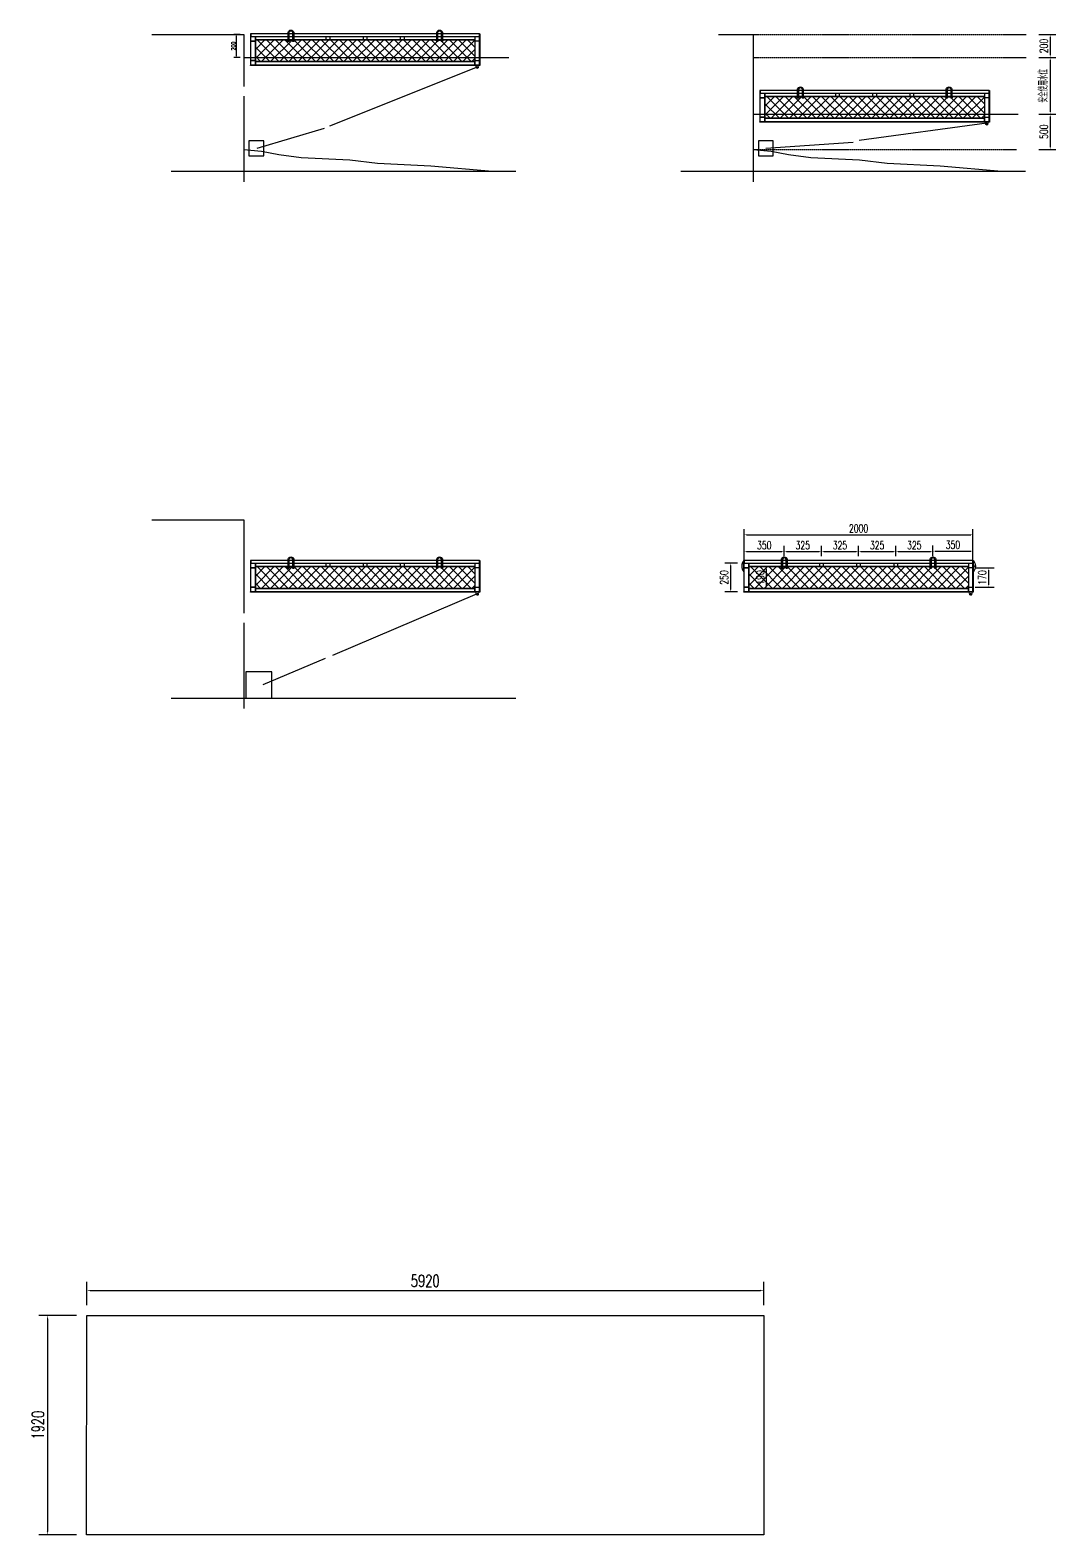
# Model space of a CAD drawing. Header units: millimetres. Extents: x -1088552 to 100, y 985 to 1353733.
# Drawn here: x -964142 to -955173, y 1261100 to 1274263 of the extents above; entities that cross this region are included whole.
import ezdxf

# ---------------------------------------------------------------- set-up
doc = ezdxf.new("R2010")
doc.units = ezdxf.units.MM
doc.header["$LTSCALE"] = 10
doc.linetypes.add('-6_350_HOLE$0$DASH', pattern=[0.35, 0.25, -0.1])
doc.linetypes.add('DASH', pattern=[0.35, 0.25, -0.1])
doc.layers.get('0').update_dxf_attribs({"linetype": 'CONTINUOUS'})
doc.layers.get('DEFPOINTS').update_dxf_attribs({"linetype": 'CONTINUOUS'})
for name, color, linetype in [('PDF_几何图形', 7, 'CONTINUOUS'), ('W-_ANTICOLLISION防撞措施', 6, 'CONTINUOUS'), ('W-ALUMINUM_FRAME铝架', 30, 'CONTINUOUS'), ('W-STEEL_FRAME钢架', 3, 'CONTINUOUS'), ('W-STEEL_KEEL钢龙骨', 5, 'CONTINUOUS')]:
    doc.layers.add(name, color=color, linetype=linetype)
doc.styles.add('STANDARD_T3', font='simplex.shx', dxfattribs={"width": 0.7, "bigfont": 'gbcbig.shx'})
doc.dimstyles.new('W&&10', dxfattribs={"dimtxt": 35, "dimasz": 10, "dimexe": 25, "dimexo": 30, "dimgap": 10, "dimtad": 1, "dimdec": 0, "dimzin": 0, "dimdsep": 46, "dimtxsty": 'STANDARD_T3', "dimcen": 0.09, "dimclrd": 1, "dimclre": 1, "dimclrt": 7, "dimazin": 2, "dimtfac": 1, "dimtdec": 0, "dimtix": 1, "dimtmove": 2, "dimatfit": 3, "dimfxl": 100, "dimtolj": 1, "dimtzin": 0, "dimarcsym": 0})
doc.dimstyles.new('W&&20', dxfattribs={"dimtxt": 70, "dimasz": 20, "dimexe": 50, "dimexo": 60, "dimgap": 20, "dimtad": 1, "dimdec": 0, "dimzin": 0, "dimdsep": 46, "dimtxsty": 'STANDARD_T3', "dimcen": 0.09, "dimclrd": 1, "dimclre": 1, "dimclrt": 7, "dimazin": 2, "dimtfac": 1, "dimtdec": 0, "dimtix": 1, "dimtmove": 2, "dimatfit": 3, "dimfxl": 100, "dimtolj": 1, "dimtzin": 0, "dimarcsym": 0})
doc.dimstyles.new('W&&30', dxfattribs={"dimtxt": 105, "dimasz": 30, "dimexe": 75, "dimexo": 90, "dimgap": 30, "dimtad": 1, "dimdec": 0, "dimzin": 0, "dimdsep": 46, "dimtxsty": 'STANDARD_T3', "dimcen": 0.09, "dimclrd": 1, "dimclre": 1, "dimclrt": 7, "dimazin": 2, "dimtfac": 1, "dimtdec": 0, "dimtix": 1, "dimtmove": 2, "dimatfit": 3, "dimfxl": 100, "dimtolj": 1, "dimtzin": 0, "dimarcsym": 0})
pattern_1 = [(45, (365.13, -176.806), (-25.0000007, 25.0000007), []), (135, (420.79, -176.806), (-25.0000007, -25.0000007), [8, -27.35534])]

# ---------------------------------------------------------------- blocks, each defined once
blk = doc.blocks.new('*D51')
at = {"color": 1, "lineweight": -2, "transparency": 16777216}
for p, q in [((-957898, 1269620), (-957898, 1269899)), ((-955898, 1269620), (-955898, 1269899)), ((-957878, 1269849), (-955918, 1269849))]:
    blk.add_line(p, q, dxfattribs=at)
at = {"color": 1, "transparency": 16777216}
for points in [[(-957878, 1269852), (-957878, 1269845), (-957898, 1269849)], [(-955918, 1269852), (-955918, 1269845), (-955898, 1269849)]]:
    blk.add_solid(points, dxfattribs=at)
at = {"layer": 'DEFPOINTS', "color": 0, "transparency": 16777216}
for p in [(-955898, 1269849), (-957898, 1269560), (-955898, 1269560)]:
    blk.add_point(p, dxfattribs=at)
at = {"color": 7, "transparency": 16777216, "insert": (-956898, 1269904), "char_height": 70, "attachment_point": 5, "style": 'STANDARD_T3'}
blk.add_mtext('\\A1;2000', dxfattribs=at)
blk = doc.blocks.new('*D41')
at = {"layer": 'DEFPOINTS', "color": 0, "transparency": 16777216}
for p in [(-957898, 1269600), (-958019, 1269350), (-957898, 1269350)]:
    blk.add_point(p, dxfattribs=at)
at = {"layer": 'W-STEEL_KEEL钢龙骨', "color": 1, "lineweight": -2, "transparency": 16777216}
for p, q in [((-957958, 1269600), (-958069, 1269600)), ((-958019, 1269580), (-958019, 1269370)), ((-957958, 1269350), (-958069, 1269350))]:
    blk.add_line(p, q, dxfattribs=at)
at = {"layer": 'W-STEEL_KEEL钢龙骨', "color": 1, "transparency": 16777216}
for points in [[(-958022, 1269580), (-958015, 1269580), (-958019, 1269600)], [(-958022, 1269370), (-958015, 1269370), (-958019, 1269350)]]:
    blk.add_solid(points, dxfattribs=at)
at = {"layer": 'W-STEEL_KEEL钢龙骨', "color": 7, "transparency": 16777216, "insert": (-958074, 1269475), "char_height": 70, "attachment_point": 5, "rotation": 90, "style": 'STANDARD_T3'}
blk.add_mtext('\\A1;250', dxfattribs=at)
blk = doc.blocks.new('*D52')
at = {"layer": 'DEFPOINTS', "color": 0, "transparency": 16777216}
for p in [(-957548, 1269702), (-957898, 1269600), (-957548, 1269600)]:
    blk.add_point(p, dxfattribs=at)
at = {"layer": 'W-STEEL_KEEL钢龙骨', "color": 1, "lineweight": -2, "transparency": 16777216}
for p, q in [((-957898, 1269660), (-957898, 1269752)), ((-957548, 1269660), (-957548, 1269752)), ((-957878, 1269702), (-957568, 1269702))]:
    blk.add_line(p, q, dxfattribs=at)
at = {"layer": 'W-STEEL_KEEL钢龙骨', "color": 1, "transparency": 16777216}
for points in [[(-957878, 1269705), (-957878, 1269698), (-957898, 1269702)], [(-957568, 1269705), (-957568, 1269698), (-957548, 1269702)]]:
    blk.add_solid(points, dxfattribs=at)
at = {"layer": 'W-STEEL_KEEL钢龙骨', "color": 7, "transparency": 16777216, "insert": (-957723, 1269757), "char_height": 70, "attachment_point": 5, "style": 'STANDARD_T3'}
blk.add_mtext('\\A1;350', dxfattribs=at)
blk = doc.blocks.new('*D42')
at = {"layer": 'DEFPOINTS', "color": 0, "transparency": 16777216}
for p in [(-957223, 1269702), (-957548, 1269600), (-957223, 1269600)]:
    blk.add_point(p, dxfattribs=at)
at = {"layer": 'W-STEEL_KEEL钢龙骨', "color": 1, "lineweight": -2, "transparency": 16777216}
for p, q in [((-957548, 1269660), (-957548, 1269752)), ((-957223, 1269660), (-957223, 1269752)), ((-957528, 1269702), (-957243, 1269702))]:
    blk.add_line(p, q, dxfattribs=at)
at = {"layer": 'W-STEEL_KEEL钢龙骨', "color": 1, "transparency": 16777216}
for points in [[(-957528, 1269705), (-957528, 1269698), (-957548, 1269702)], [(-957243, 1269705), (-957243, 1269698), (-957223, 1269702)]]:
    blk.add_solid(points, dxfattribs=at)
at = {"layer": 'W-STEEL_KEEL钢龙骨', "color": 7, "transparency": 16777216, "insert": (-957386, 1269757), "char_height": 70, "attachment_point": 5, "style": 'STANDARD_T3'}
blk.add_mtext('\\A1;325', dxfattribs=at)
blk = doc.blocks.new('*D53')
at = {"layer": 'DEFPOINTS', "color": 0, "transparency": 16777216}
for p in [(-956898, 1269702), (-957223, 1269600), (-956898, 1269600)]:
    blk.add_point(p, dxfattribs=at)
at = {"layer": 'W-STEEL_KEEL钢龙骨', "color": 1, "lineweight": -2, "transparency": 16777216}
for p, q in [((-957223, 1269660), (-957223, 1269752)), ((-956898, 1269660), (-956898, 1269752)), ((-957203, 1269702), (-956918, 1269702))]:
    blk.add_line(p, q, dxfattribs=at)
at = {"layer": 'W-STEEL_KEEL钢龙骨', "color": 1, "transparency": 16777216}
for points in [[(-957203, 1269705), (-957203, 1269698), (-957223, 1269702)], [(-956918, 1269705), (-956918, 1269698), (-956898, 1269702)]]:
    blk.add_solid(points, dxfattribs=at)
at = {"layer": 'W-STEEL_KEEL钢龙骨', "color": 7, "transparency": 16777216, "insert": (-957061, 1269757), "char_height": 70, "attachment_point": 5, "style": 'STANDARD_T3'}
blk.add_mtext('\\A1;325', dxfattribs=at)
blk = doc.blocks.new('*D54')
at = {"layer": 'DEFPOINTS', "color": 0, "transparency": 16777216}
for p in [(-956573, 1269702), (-956898, 1269600), (-956573, 1269600)]:
    blk.add_point(p, dxfattribs=at)
at = {"layer": 'W-STEEL_KEEL钢龙骨', "color": 1, "lineweight": -2, "transparency": 16777216}
for p, q in [((-956898, 1269660), (-956898, 1269752)), ((-956573, 1269660), (-956573, 1269752)), ((-956878, 1269702), (-956593, 1269702))]:
    blk.add_line(p, q, dxfattribs=at)
at = {"layer": 'W-STEEL_KEEL钢龙骨', "color": 1, "transparency": 16777216}
for points in [[(-956878, 1269705), (-956878, 1269698), (-956898, 1269702)], [(-956593, 1269705), (-956593, 1269698), (-956573, 1269702)]]:
    blk.add_solid(points, dxfattribs=at)
at = {"layer": 'W-STEEL_KEEL钢龙骨', "color": 7, "transparency": 16777216, "insert": (-956736, 1269757), "char_height": 70, "attachment_point": 5, "style": 'STANDARD_T3'}
blk.add_mtext('\\A1;325', dxfattribs=at)
blk = doc.blocks.new('*D43')
at = {"layer": 'DEFPOINTS', "color": 0, "transparency": 16777216}
for p in [(-956248, 1269702), (-956573, 1269600), (-956248, 1269600)]:
    blk.add_point(p, dxfattribs=at)
at = {"layer": 'W-STEEL_KEEL钢龙骨', "color": 1, "lineweight": -2, "transparency": 16777216}
for p, q in [((-956573, 1269660), (-956573, 1269752)), ((-956248, 1269660), (-956248, 1269752)), ((-956553, 1269702), (-956268, 1269702))]:
    blk.add_line(p, q, dxfattribs=at)
at = {"layer": 'W-STEEL_KEEL钢龙骨', "color": 1, "transparency": 16777216}
for points in [[(-956553, 1269705), (-956553, 1269698), (-956573, 1269702)], [(-956268, 1269705), (-956268, 1269698), (-956248, 1269702)]]:
    blk.add_solid(points, dxfattribs=at)
at = {"layer": 'W-STEEL_KEEL钢龙骨', "color": 7, "transparency": 16777216, "insert": (-956411, 1269757), "char_height": 70, "attachment_point": 5, "style": 'STANDARD_T3'}
blk.add_mtext('\\A1;325', dxfattribs=at)
blk = doc.blocks.new('*D55')
at = {"layer": 'DEFPOINTS', "color": 0, "transparency": 16777216}
for p in [(-955898, 1269706), (-956248, 1269600), (-955898, 1269603)]:
    blk.add_point(p, dxfattribs=at)
at = {"layer": 'W-STEEL_KEEL钢龙骨', "color": 1, "lineweight": -2, "transparency": 16777216}
for p, q in [((-956248, 1269660), (-956248, 1269756)), ((-955898, 1269663), (-955898, 1269756)), ((-956228, 1269706), (-955918, 1269706))]:
    blk.add_line(p, q, dxfattribs=at)
at = {"layer": 'W-STEEL_KEEL钢龙骨', "color": 1, "transparency": 16777216}
for points in [[(-956228, 1269709), (-956228, 1269702), (-956248, 1269706)], [(-955918, 1269709), (-955918, 1269702), (-955898, 1269706)]]:
    blk.add_solid(points, dxfattribs=at)
at = {"layer": 'W-STEEL_KEEL钢龙骨', "color": 7, "transparency": 16777216, "insert": (-956073, 1269761), "char_height": 70, "attachment_point": 5, "style": 'STANDARD_T3'}
blk.add_mtext('\\A1;350', dxfattribs=at)
blk = doc.blocks.new('*D56')
at = {"layer": 'DEFPOINTS', "color": 0, "transparency": 16777216}
for p in [(-957858, 1269570), (-957703, 1269570), (-957858, 1269380)]:
    blk.add_point(p, dxfattribs=at)
at = {"layer": 'W-STEEL_KEEL钢龙骨', "color": 1, "lineweight": -2, "transparency": 16777216}
for p, q in [((-957798, 1269570), (-957653, 1269570)), ((-957703, 1269400), (-957703, 1269550)), ((-957798, 1269380), (-957653, 1269380))]:
    blk.add_line(p, q, dxfattribs=at)
at = {"layer": 'W-STEEL_KEEL钢龙骨', "color": 1, "transparency": 16777216}
for points in [[(-957706, 1269550), (-957700, 1269550), (-957703, 1269570)], [(-957706, 1269400), (-957700, 1269400), (-957703, 1269380)]]:
    blk.add_solid(points, dxfattribs=at)
at = {"layer": 'W-STEEL_KEEL钢龙骨', "color": 7, "transparency": 16777216, "insert": (-957758, 1269475), "char_height": 70, "attachment_point": 5, "rotation": 90, "style": 'STANDARD_T3'}
blk.add_mtext('\\A1;190', dxfattribs=at)
blk = doc.blocks.new('*U24')
at = {"layer": 'W-STEEL_FRAME钢架'}
blk.add_lwpolyline([(-15, 15), (15, 15), (15, -15), (-15, -15)], close=True, dxfattribs=at)
blk = doc.blocks.new('*U25')
at = {"layer": 'W-STEEL_FRAME钢架', "color": 0, "linetype": 'ByBlock', "lineweight": -2, "transparency": 16777216}
for p in [(0, 0), (325, 0), (650, 0), (975, 0), (1300, 0)]:
    blk.add_blockref('*U24', p, dxfattribs=at)
blk = doc.blocks.new('*D57')
at = {"layer": 'DEFPOINTS', "color": 0, "transparency": 16777216}
for p in [(-955938, 1269560), (-955938, 1269390), (-955762, 1269390)]:
    blk.add_point(p, dxfattribs=at)
at = {"layer": 'W-STEEL_FRAME钢架', "color": 1, "lineweight": -2, "transparency": 16777216}
for p, q in [((-955878, 1269560), (-955712, 1269560)), ((-955762, 1269540), (-955762, 1269410)), ((-955878, 1269390), (-955712, 1269390))]:
    blk.add_line(p, q, dxfattribs=at)
at = {"layer": 'W-STEEL_FRAME钢架', "color": 1, "transparency": 16777216}
for points in [[(-955765, 1269540), (-955759, 1269540), (-955762, 1269560)], [(-955765, 1269410), (-955759, 1269410), (-955762, 1269390)]]:
    blk.add_solid(points, dxfattribs=at)
at = {"layer": 'W-STEEL_FRAME钢架', "color": 7, "transparency": 16777216, "insert": (-955817, 1269475), "char_height": 70, "attachment_point": 5, "rotation": 90, "style": 'STANDARD_T3'}
blk.add_mtext('\\A1;170', dxfattribs=at)
blk = doc.blocks.new('*U264')
at = {"layer": 'W-STEEL_FRAME钢架'}
blk.add_lwpolyline([(-15, 15), (15, 15), (15, -15), (-15, -15)], close=True, dxfattribs=at)
blk = doc.blocks.new('*U265')
at = {"layer": 'W-STEEL_FRAME钢架', "color": 0, "linetype": 'ByBlock', "lineweight": -2, "transparency": 16777216}
for p in [(0, 0), (325, 0), (650, 0), (975, 0), (1300, 0)]:
    blk.add_blockref('*U264', p, dxfattribs=at)
blk = doc.blocks.new('*D599')
at = {"color": 1, "lineweight": -2, "transparency": 16777216}
for p, q in [((-963737, 1263020), (-964066, 1263020)), ((-963991, 1262990), (-963991, 1261130)), ((-963737, 1261100), (-964066, 1261100))]:
    blk.add_line(p, q, dxfattribs=at)
at = {"color": 1, "transparency": 16777216}
for points in [[(-963996, 1262990), (-963986, 1262990), (-963991, 1263020)], [(-963996, 1261130), (-963986, 1261130), (-963991, 1261100)]]:
    blk.add_solid(points, dxfattribs=at)
at = {"layer": 'DEFPOINTS', "color": 0, "transparency": 16777216}
for p in [(-963647, 1263020), (-963991, 1261100), (-963647, 1261100)]:
    blk.add_point(p, dxfattribs=at)
at = {"color": 7, "transparency": 16777216, "insert": (-964073, 1262060), "char_height": 105, "attachment_point": 5, "rotation": 90, "style": 'STANDARD_T3'}
blk.add_mtext('\\A1;1920', dxfattribs=at)
blk = doc.blocks.new('*D600')
at = {"color": 1, "lineweight": -2, "transparency": 16777216}
for p, q in [((-963647, 1263110), (-963647, 1263314)), ((-957727, 1263110), (-957727, 1263314)), ((-963617, 1263239), (-957757, 1263239))]:
    blk.add_line(p, q, dxfattribs=at)
at = {"color": 1, "transparency": 16777216}
for points in [[(-963617, 1263244), (-963617, 1263234), (-963647, 1263239)], [(-957757, 1263244), (-957757, 1263234), (-957727, 1263239)]]:
    blk.add_solid(points, dxfattribs=at)
at = {"layer": 'DEFPOINTS', "color": 0, "transparency": 16777216}
for p in [(-957727, 1263239), (-963647, 1263020), (-957727, 1263020)]:
    blk.add_point(p, dxfattribs=at)
at = {"color": 7, "transparency": 16777216, "insert": (-960687, 1263322), "char_height": 105, "attachment_point": 5, "style": 'STANDARD_T3'}
blk.add_mtext('\\A1;5920', dxfattribs=at)
blk = doc.blocks.new('U型螺栓')
at = {"transparency": 33554687}
for p, q in [((-20, 5), (-20, -2)), ((23, 5), (23, -2))]:
    blk.add_line(p, q, dxfattribs=at)
for points in [[(-35, 6), (35, 6), (35, 9), (-35, 9)], [(-27, 5), (-27, -2), (-12, -2), (-12, 5)], [(15, 5), (15, -2), (30, -2), (30, 5)]]:
    blk.add_lwpolyline(points, close=True, dxfattribs=at)
for points in [[(-27, 4, -0.166465), (-20, 4, -0.166465), (-12, 4)], [(15, 4, -0.166465), (23, 4, -0.166465), (30, 4)], [(-27, -1, 0.166465), (-20, -1, 0.166465), (-12, -1)], [(15, -1, 0.166465), (23, -1, 0.166465), (30, -1)]]:
    blk.add_lwpolyline(points, format="xyb", dxfattribs=at)
blk.add_lwpolyline([(26, -6), (18, -6), (18, 75, 0.662008), (-16, 75), (-16, -6), (-24, -6), (-24, 75, -0.770248), (26, 75)], format="xyb", close=True, dxfattribs=at)
blk = doc.blocks.new('*U929')
at = {"layer": 'W-STEEL_FRAME钢架'}
blk.add_lwpolyline([(-15, 15), (15, 15), (15, -15), (-15, -15)], close=True, dxfattribs=at)
blk = doc.blocks.new('*U931')
at = {"layer": 'W-STEEL_FRAME钢架', "color": 0, "linetype": 'ByBlock', "lineweight": -2, "transparency": 16777216}
for p in [(0, 0), (325, 0), (650, 0), (975, 0), (1300, 0)]:
    blk.add_blockref('*U929', p, dxfattribs=at)
blk = doc.blocks.new('*U932')
at = {"layer": 'W-STEEL_FRAME钢架'}
blk.add_lwpolyline([(-15, 15), (15, 15), (15, -15), (-15, -15)], close=True, dxfattribs=at)
blk = doc.blocks.new('*U934')
at = {"layer": 'W-STEEL_FRAME钢架', "color": 0, "linetype": 'ByBlock', "lineweight": -2, "transparency": 16777216}
for p in [(0, 0), (325, 0), (650, 0), (975, 0), (1300, 0)]:
    blk.add_blockref('*U932', p, dxfattribs=at)
blk = doc.blocks.new('*D936')
at = {"color": 1, "lineweight": -2, "transparency": 16777216}
for p, q in [((-962304, 1274224), (-962362, 1274224)), ((-962337, 1274034), (-962337, 1274214)), ((-962304, 1274024), (-962362, 1274024))]:
    blk.add_line(p, q, dxfattribs=at)
at = {"color": 1, "transparency": 16777216}
for points in [[(-962339, 1274214), (-962336, 1274214), (-962337, 1274224)], [(-962339, 1274034), (-962336, 1274034), (-962337, 1274024)]]:
    blk.add_solid(points, dxfattribs=at)
at = {"layer": 'DEFPOINTS', "color": 0, "transparency": 16777216}
for p in [(-962337, 1274224), (-962274, 1274224), (-962274, 1274024)]:
    blk.add_point(p, dxfattribs=at)
at = {"color": 7, "transparency": 16777216, "insert": (-962365, 1274124), "char_height": 35, "attachment_point": 5, "rotation": 90, "style": 'STANDARD_T3'}
blk.add_mtext('\\A1;200', dxfattribs=at)
blk = doc.blocks.new('*D949')
at = {"color": 1, "lineweight": -2, "transparency": 16777216}
for p, q in [((-955323, 1274224), (-955173, 1274224)), ((-955223, 1274204), (-955223, 1274044)), ((-955323, 1274024), (-955173, 1274024))]:
    blk.add_line(p, q, dxfattribs=at)
at = {"color": 1, "transparency": 16777216}
for points in [[(-955226, 1274204), (-955220, 1274204), (-955223, 1274224)], [(-955226, 1274044), (-955220, 1274044), (-955223, 1274024)]]:
    blk.add_solid(points, dxfattribs=at)
at = {"layer": 'DEFPOINTS', "color": 0, "transparency": 16777216}
for p in [(-955433, 1274224), (-955433, 1274024), (-955223, 1274024)]:
    blk.add_point(p, dxfattribs=at)
at = {"color": 7, "transparency": 16777216, "insert": (-955278, 1274124), "char_height": 70, "attachment_point": 5, "rotation": 90, "style": 'STANDARD_T3'}
blk.add_mtext('\\A1;200', dxfattribs=at)
blk = doc.blocks.new('*D950')
at = {"color": 1, "lineweight": -2, "transparency": 16777216}
for p, q in [((-955323, 1274024), (-955173, 1274024)), ((-955223, 1274004), (-955223, 1273548)), ((-955323, 1273528), (-955173, 1273528))]:
    blk.add_line(p, q, dxfattribs=at)
at = {"color": 1, "transparency": 16777216}
for points in [[(-955226, 1274004), (-955220, 1274004), (-955223, 1274024)], [(-955226, 1273548), (-955220, 1273548), (-955223, 1273528)]]:
    blk.add_solid(points, dxfattribs=at)
at = {"layer": 'DEFPOINTS', "color": 0, "transparency": 16777216}
for p in [(-955433, 1274024), (-955501, 1273528), (-955223, 1273528)]:
    blk.add_point(p, dxfattribs=at)
at = {"color": 7, "transparency": 16777216, "insert": (-955280, 1273776), "char_height": 70, "attachment_point": 5, "rotation": 90, "style": 'STANDARD_T3'}
blk.add_mtext('\\A1;安全使用水位', dxfattribs=at)
blk = doc.blocks.new('*D951')
at = {"color": 1, "lineweight": -2, "transparency": 16777216}
for p, q in [((-955323, 1273528), (-955173, 1273528)), ((-955223, 1273508), (-955223, 1273239)), ((-955323, 1273219), (-955173, 1273219))]:
    blk.add_line(p, q, dxfattribs=at)
at = {"color": 1, "transparency": 16777216}
for points in [[(-955226, 1273508), (-955220, 1273508), (-955223, 1273528)], [(-955226, 1273239), (-955220, 1273239), (-955223, 1273219)]]:
    blk.add_solid(points, dxfattribs=at)
at = {"layer": 'DEFPOINTS', "color": 0, "transparency": 16777216}
for p in [(-955501, 1273528), (-955518, 1273219), (-955223, 1273219)]:
    blk.add_point(p, dxfattribs=at)
at = {"color": 7, "transparency": 16777216, "insert": (-955278, 1273374), "char_height": 70, "attachment_point": 5, "rotation": 90, "style": 'STANDARD_T3'}
blk.add_mtext('\\A1;500', dxfattribs=at)

msp = doc.modelspace()

# ---------------------------------------------------------------- hatches: boundary and pattern name
at = {"transparency": 33554687}
h = msp.add_hatch(dxfattribs=at)
h.set_pattern_fill('橡胶', color=0, scale=10)
h.set_pattern_definition(pattern_1)
h.paths.add_polyline_path([(-957902.8, 1269523.6), (-957901.3, 1269523.6), (-957901.3, 1269623.6, 0.3500912)])
h = msp.add_hatch(dxfattribs=at)
h.set_pattern_fill('橡胶', color=0, scale=10)
h.set_pattern_definition(pattern_1)
h.paths.add_polyline_path([(-955895.3, 1269623.6), (-955895.3, 1269523.6), (-955893.8, 1269523.6, 0.3500912)])
at = {"layer": 'W-ALUMINUM_FRAME铝架', "transparency": 33554687}
h = msp.add_hatch(dxfattribs=at)
h.set_pattern_fill('多孔材料', color=256, scale=20)
h.set_pattern_definition([(45, (492719.025, 15542.67), (-40.0000407, 40.0000407), []), (135, (492719.025, 15542.67), (-40.0000407, -40.0000407), [])])
h.paths.add_polyline_path([(-962172.4, 1274177.7), (-960252.4, 1274177.7), (-960252.4, 1273987.6), (-962172.4, 1273987.7)])
h = msp.add_hatch(dxfattribs=at)
h.set_pattern_fill('多孔材料', color=256, scale=20)
h.set_pattern_definition([(45, (497174.214, 15046.49), (-40.0000407, 40.0000407), []), (135, (497174.214, 15046.49), (-40.0000407, -40.0000407), [])])
h.paths.add_polyline_path([(-957717.3, 1273681.5), (-955797.3, 1273681.5), (-955797.3, 1273491.4), (-957717.3, 1273491.5)])
h = msp.add_hatch(dxfattribs=at)
h.set_pattern_fill('多孔材料', color=256, scale=20)
h.set_pattern_definition([(45, (492719.025, 10934.61), (-40.0000407, 40.0000407), []), (135, (492719.025, 10934.61), (-40.0000407, -40.0000407), [])])
h.paths.add_polyline_path([(-962172.4, 1269569.6), (-960252.4, 1269569.6), (-960252.4, 1269379.6), (-962172.4, 1269379.6)])
h = msp.add_hatch(dxfattribs=at)
h.set_pattern_fill('多孔材料', color=256, scale=20)
h.set_pattern_definition([(45, (497033.17, 10934.61), (-40.0000407, 40.0000407), []), (135, (497033.17, 10934.61), (-40.0000407, -40.0000407), [])])
h.paths.add_polyline_path([(-957858.3, 1269569.6), (-955938.3, 1269569.6), (-955938.3, 1269379.6), (-957858.3, 1269379.6)])

# ---------------------------------------------------------------- linework, layer by layer
at = {"transparency": 33554687}
for points in [[(-963078.5, 1274224.5), (-962273.6, 1274224.5), (-962273.6, 1273770)], [(-958124.1, 1274224.5), (-957818.4, 1274224.5), (-957818.4, 1273923)], [(-962273.6, 1274024.5), (-959956.6, 1274024.5)], [(-957818.4, 1274024.5), (-957818.4, 1272936.6)], [(-960232.4, 1273927.9), (-960232.3, 1273938.7), (-961525.2, 1273421.8)], [(-962273.6, 1273685.9), (-962273.6, 1272936.6)], [(-957818.4, 1273528.3), (-955501.4, 1273528.3)], [(-955777.2, 1273437.1), (-955777, 1273447.9), (-956893.8, 1273298)], [(-961571.5, 1273401.1), (-962158.6, 1273228.5)], [(-962273.6, 1273218.8), (-962117.5, 1273204.3), (-961966.8, 1273175.3), (-961771.4, 1273148.7), (-961345, 1273129.2), (-961103.4, 1273098.2), (-960639.4, 1273075.9), (-960099.5, 1273028.3)], [(-957818.4, 1273218.8), (-957662.3, 1273204.3), (-957511.6, 1273175.3), (-957316.2, 1273148.7), (-956889.8, 1273129.2), (-956648.3, 1273098.2), (-956184.2, 1273075.9), (-955644.3, 1273028.3)], [(-956946.5, 1273280.9), (-957709.5, 1273228.5)], [(-962907.6, 1273028.3), (-959894.6, 1273028.3)], [(-958452.4, 1273028.3), (-955439.5, 1273028.3)], [(-963078.5, 1269978), (-962273.6, 1269978), (-962273.6, 1269161.9)], [(-960232.4, 1269319.9), (-960232.3, 1269330.7), (-961496.7, 1268792.2)], [(-962273.6, 1269077.8), (-962273.6, 1268328.6)], [(-961562, 1268764.8), (-962107.5, 1268535.2)], [(-962907.6, 1268420.2), (-959894.6, 1268420.2)]]:
    msp.add_lwpolyline(points, dxfattribs=at)
at = {"color": 250, "linetype": '-6_350_HOLE$0$DASH', "transparency": 33554687}
msp.add_lwpolyline([(-957818.4, 1274224.5), (-955432.5, 1274224.5)], dxfattribs=at)
at = {"transparency": 33554687}
for points in [[(-962212.4, 1274167.7), (-962172.4, 1274167.7), (-962172.4, 1273997.7), (-962212.4, 1273997.7)], [(-962172.4, 1274207.7), (-960252.4, 1274207.7), (-960252.4, 1274177.7), (-962172.4, 1274177.7)], [(-960212.4, 1274167.7), (-960252.4, 1274167.7), (-960252.4, 1273997.7), (-960212.4, 1273997.7)], [(-962172.4, 1273987.7), (-960252.4, 1273987.7), (-960252.4, 1273957.7), (-962172.4, 1273957.7)], [(-957717.3, 1273711.5), (-955797.3, 1273711.5), (-955797.3, 1273681.5), (-957717.3, 1273681.5)], [(-957757.3, 1273671.5), (-957717.3, 1273671.5), (-957717.3, 1273501.5), (-957757.2, 1273501.5)], [(-955757.2, 1273671.5), (-955797.2, 1273671.5), (-955797.3, 1273501.5), (-955757.3, 1273501.5)], [(-957717.3, 1273491.5), (-955797.3, 1273491.5), (-955797.3, 1273461.5), (-957717.3, 1273461.5)], [(-962229.5, 1273163.6), (-962099.7, 1273163.6), (-962099.7, 1273293.4), (-962229.5, 1273293.4)], [(-957774.4, 1273163.6), (-957644.6, 1273163.6), (-957644.6, 1273293.4), (-957774.4, 1273293.4)], [(-962212.4, 1269559.6), (-962172.4, 1269559.6), (-962172.4, 1269389.6), (-962212.4, 1269389.6)], [(-962172.4, 1269599.6), (-960252.4, 1269599.6), (-960252.4, 1269569.6), (-962172.4, 1269569.6)], [(-960212.4, 1269559.6), (-960252.4, 1269559.6), (-960252.4, 1269389.6), (-960212.4, 1269389.6)], [(-957898.3, 1269559.6), (-957858.3, 1269559.6), (-957858.3, 1269389.6), (-957898.3, 1269389.6)], [(-957858.3, 1269599.6), (-955938.3, 1269599.6), (-955938.3, 1269569.6), (-957858.3, 1269569.6)], [(-955898.3, 1269559.6), (-955938.3, 1269559.6), (-955938.3, 1269389.6), (-955898.3, 1269389.6)], [(-962172.4, 1269379.6), (-960252.4, 1269379.6), (-960252.4, 1269349.6), (-962172.4, 1269349.6)], [(-957858.3, 1269379.6), (-955938.3, 1269379.6), (-955938.3, 1269349.6), (-957858.3, 1269349.6)], [(-962257.1, 1268420.2), (-962027.1, 1268420.2), (-962027.1, 1268650.2), (-962257.1, 1268650.2)]]:
    msp.add_lwpolyline(points, close=True, dxfattribs=at)
at = {"color": 255, "linetype": 'DASH', "transparency": 33554687}
for points in [[(-957818.4, 1274024.5), (-955432.5, 1274024.5)], [(-957818.4, 1273218.8), (-955518.5, 1273218.8)]]:
    msp.add_lwpolyline(points, dxfattribs=at)
at = {"layer": 'PDF_几何图形', "color": 2, "lineweight": 13, "transparency": 33554687}
for points in [[(-960242.3, 1273934.8), (-960247.3, 1273957.6), (-960217.3, 1273957.8), (-960222.3, 1273934.5, -0.0202962), (-960222.7, 1273933.7, -0.0202962)], [(-960222.3, 1273934.5, -0.6753994), (-960242.3, 1273934.8)], [(-955787.1, 1273438.7), (-955792.1, 1273461.5), (-955762.1, 1273461.6), (-955767.1, 1273438.4, -0.0202962), (-955767.5, 1273437.6, -0.0202962)], [(-955767.1, 1273438.4, -0.6753994), (-955787.1, 1273438.7)], [(-960242.3, 1269326.8), (-960247.3, 1269349.6), (-960217.3, 1269349.7), (-960222.3, 1269326.5, -0.0202962), (-960222.7, 1269325.7, -0.0202962)], [(-955928.3, 1269326.8), (-955933.3, 1269349.6), (-955903.3, 1269349.7), (-955908.3, 1269326.5, -0.0202962), (-955908.7, 1269325.7, -0.0202962)], [(-960222.3, 1269326.5, -0.6753994), (-960242.3, 1269326.8)], [(-955908.3, 1269326.5, -0.6753994), (-955928.3, 1269326.8)]]:
    msp.add_lwpolyline(points, format="xyb", dxfattribs=at)
for centre in [(-960232.3, 1273939.2), (-955777.1, 1273443), (-960232.3, 1269331.1), (-955918.3, 1269331.1)]:
    msp.add_arc(centre, 5, 0.67348, 359.32652, dxfattribs=at)
at = {"layer": 'W-_ANTICOLLISION防撞措施', "transparency": 33554687}
for points in [[(-957902.8, 1269523.6), (-957901.3, 1269523.6), (-957901.3, 1269623.6, 0.3500912)], [(-955893.8, 1269523.6), (-955895.3, 1269523.6), (-955895.3, 1269623.6, -0.3500912)]]:
    msp.add_lwpolyline(points, format="xyb", close=True, dxfattribs=at)
at = {"layer": 'W-ALUMINUM_FRAME铝架', "transparency": 33554687}
for points in [[(-962212.4, 1274231.7), (-962215.4, 1274231.7), (-962215.4, 1273957.7), (-962212.4, 1273957.7)], [(-962212.4, 1274207.7), (-960212.4, 1274207.7), (-960212.4, 1274231.7), (-962212.4, 1274231.7)], [(-960212.4, 1274231.7), (-960209.4, 1274231.7), (-960209.4, 1273957.7), (-960212.4, 1273957.7)], [(-962215.4, 1273954.7), (-962215.4, 1273957.7), (-960209.4, 1273957.7), (-960209.4, 1273954.7)], [(-957757.3, 1273735.5), (-957760.3, 1273735.5), (-957760.3, 1273461.5), (-957757.3, 1273461.5)], [(-957757.3, 1273711.5), (-955757.3, 1273711.5), (-955757.3, 1273735.5), (-957757.3, 1273735.5)], [(-955757.2, 1273735.5), (-955754.2, 1273735.5), (-955754.2, 1273461.5), (-955757.2, 1273461.5)], [(-957760.3, 1273458.5), (-957760.3, 1273461.5), (-955754.2, 1273461.5), (-955754.2, 1273458.5)], [(-962212.4, 1269623.6), (-962215.4, 1269623.6), (-962215.4, 1269349.6), (-962212.4, 1269349.6)], [(-962212.4, 1269599.6), (-960212.4, 1269599.6), (-960212.4, 1269623.6), (-962212.4, 1269623.6)], [(-960212.4, 1269623.6), (-960209.4, 1269623.6), (-960209.4, 1269349.6), (-960212.4, 1269349.6)], [(-957898.3, 1269623.6), (-957901.3, 1269623.6), (-957901.3, 1269349.6), (-957898.3, 1269349.6)], [(-957898.3, 1269599.6), (-955898.3, 1269599.6), (-955898.3, 1269623.6), (-957898.3, 1269623.6)], [(-955898.3, 1269623.6), (-955895.3, 1269623.6), (-955895.3, 1269349.6), (-955898.3, 1269349.6)], [(-962215.4, 1269346.6), (-962215.4, 1269349.6), (-960209.4, 1269349.6), (-960209.4, 1269346.6)], [(-957901.3, 1269346.6), (-957901.3, 1269349.6), (-955895.3, 1269349.6), (-955895.3, 1269346.6)]]:
    msp.add_lwpolyline(points, close=True, dxfattribs=at)
at = {"layer": 'W-ALUMINUM_FRAME铝架', "color": 3, "transparency": 33554687}
for points in [[(-962172.4, 1274177.7), (-960252.4, 1274177.7), (-960252.4, 1273987.6), (-962172.4, 1273987.7)], [(-957717.3, 1273681.5), (-955797.3, 1273681.5), (-955797.3, 1273491.4), (-957717.3, 1273491.5)], [(-962172.4, 1269569.6), (-960252.4, 1269569.6), (-960252.4, 1269379.6), (-962172.4, 1269379.6)], [(-957858.3, 1269569.6), (-955938.3, 1269569.6), (-955938.3, 1269379.6), (-957858.3, 1269379.6)]]:
    msp.add_lwpolyline(points, close=True, dxfattribs=at)
at = {"layer": 'W-STEEL_FRAME钢架', "transparency": 33554687}
for points in [[(-962212.4, 1274207.7), (-962172.4, 1274207.7), (-962172.4, 1274167.7), (-962212.4, 1274167.7)], [(-962212.4, 1273997.7), (-962172.4, 1273997.7), (-962172.4, 1273957.7), (-962212.4, 1273957.7)], [(-960252.4, 1273997.7), (-960212.4, 1273997.7), (-960212.4, 1273957.7), (-960252.4, 1273957.7)], [(-957757.3, 1273711.5), (-957717.3, 1273711.5), (-957717.3, 1273671.5), (-957757.3, 1273671.5)], [(-957757.2, 1273501.5), (-957717.2, 1273501.5), (-957717.3, 1273461.5), (-957757.3, 1273461.5)], [(-955797.3, 1273501.5), (-955757.2, 1273501.5), (-955757.3, 1273461.5), (-955797.3, 1273461.5)], [(-962212.4, 1269599.6), (-962172.4, 1269599.6), (-962172.4, 1269559.6), (-962212.4, 1269559.6)], [(-957898.3, 1269599.6), (-957858.3, 1269599.6), (-957858.3, 1269559.6), (-957898.3, 1269559.6)], [(-962212.4, 1269389.6), (-962172.4, 1269389.6), (-962172.4, 1269349.6), (-962212.4, 1269349.6)], [(-960252.4, 1269389.6), (-960212.4, 1269389.6), (-960212.4, 1269349.6), (-960252.4, 1269349.6)], [(-957898.3, 1269389.6), (-957858.3, 1269389.6), (-957858.3, 1269349.6), (-957898.3, 1269349.6)], [(-955938.3, 1269389.6), (-955898.3, 1269389.6), (-955898.3, 1269349.6), (-955938.3, 1269349.6)], [(-963647.2, 1263019.9), (-957727.2, 1263019.9), (-957727.8, 1261099.8), (-963647.8, 1261099.8)]]:
    msp.add_lwpolyline(points, close=True, dxfattribs=at)

# ---------------------------------------------------------------- block references
at = {"transparency": 33554687}
for p in [(-961863, 1274168.7), (-960562.9, 1274168.7), (-957407.8, 1273672.5), (-956107.7, 1273672.5), (-961863, 1269560.7), (-960562.9, 1269560.7), (-957548.8, 1269560.7), (-956248.7, 1269560.7)]:
    msp.add_blockref('U型螺栓', p, dxfattribs=at)
at = {"layer": 'W-STEEL_FRAME钢架', "transparency": 33554687}
for name, p in [('*U931', (-961862.4, 1274192.7)), ('*U934', (-957407.3, 1273696.5)), ('*U265', (-961862.4, 1269584.6)), ('*U25', (-957548.3, 1269584.6))]:
    msp.add_blockref(name, p, dxfattribs=at)

# ---------------------------------------------------------------- dimensions: what is measured, and where the dimension line sits
at = {"transparency": 33554687}
for base, p1, p2, dimstyle, picture, middle in [((-962337.5, 1274224.5), (-962273.6, 1274024.5), (-962273.6, 1274224.5), 'W&&10', '*D936', (-962365, 1274124.5)), ((-963990.5, 1261099.8), (-963647.2, 1263019.9), (-963647.2, 1261099.8), 'W&&30', '*D599', (-964073, 1262059.9))]:
    dim = msp.add_linear_dim(base=base, p1=p1, p2=p2, angle=90, dimstyle=dimstyle, dxfattribs=at)
    dim.commit()
    dim.dimension.update_dxf_attribs({"geometry": picture, "text_midpoint": middle})
dim = msp.add_linear_dim(base=(-955222.9, 1274024.5), p1=(-955432.5, 1274224.5), p2=(-955432.5, 1274024.5), angle=90, dimstyle='W&&20', override={"dimfxlon": 1}, dxfattribs=at)
dim.commit()
dim.dimension.update_dxf_attribs({"geometry": '*D949', "text_midpoint": (-955277.9, 1274124.5)})
for base, p1, p2, text, picture, middle in [((-955222.9, 1273528.3), (-955432.5, 1274024.5), (-955501.4, 1273528.3), '安全使用水位', '*D950', (-955280.3, 1273776.4)), ((-955222.9, 1273218.8), (-955501.4, 1273528.3), (-955518.5, 1273218.8), '500', '*D951', (-955277.9, 1273373.5))]:
    dim = msp.add_linear_dim(base=base, p1=p1, p2=p2, angle=90, text=text, dimstyle='W&&20', override={"dimfxlon": 1}, dxfattribs=at)
    dim.commit()
    dim.dimension.update_dxf_attribs({"geometry": picture, "text_midpoint": middle})
for base, p1, p2, dimstyle, picture, middle in [((-955898.3, 1269848.6), (-957898.3, 1269559.6), (-955898.3, 1269559.6), 'W&&20', '*D51', (-956898.3, 1269903.6)), ((-957727.2, 1263239.5), (-963647.2, 1263019.9), (-957727.2, 1263019.9), 'W&&30', '*D600', (-960687.2, 1263322))]:
    dim = msp.add_linear_dim(base=base, p1=p1, p2=p2, dimstyle=dimstyle, dxfattribs=at)
    dim.commit()
    dim.dimension.update_dxf_attribs({"geometry": picture, "text_midpoint": middle})
at = {"layer": 'W-STEEL_FRAME钢架', "transparency": 33554687}
dim = msp.add_linear_dim(base=(-955761.9, 1269389.6), p1=(-955938.3, 1269559.6), p2=(-955938.3, 1269389.6), angle=90, dimstyle='W&&20', dxfattribs=at)
dim.commit()
dim.dimension.update_dxf_attribs({"geometry": '*D57', "text_midpoint": (-955816.9, 1269474.6)})
at = {"layer": 'W-STEEL_KEEL钢龙骨', "transparency": 33554687}
for base, p1, p2, picture, middle in [((-957548.3, 1269701.8), (-957898.3, 1269599.6), (-957548.3, 1269599.6), '*D52', (-957723.3, 1269756.8)), ((-957223.3, 1269701.8), (-957548.3, 1269599.6), (-957223.3, 1269599.6), '*D42', (-957385.8, 1269756.8)), ((-956898.3, 1269701.8), (-957223.3, 1269599.6), (-956898.3, 1269599.6), '*D53', (-957060.8, 1269756.8)), ((-956573.3, 1269701.8), (-956898.3, 1269599.6), (-956573.3, 1269599.6), '*D54', (-956735.8, 1269756.8)), ((-956248.3, 1269701.8), (-956573.3, 1269599.6), (-956248.3, 1269599.6), '*D43', (-956410.8, 1269756.8)), ((-955898.3, 1269705.7), (-956248.3, 1269599.6), (-955898.3, 1269602.6), '*D55', (-956073.3, 1269760.7))]:
    dim = msp.add_linear_dim(base=base, p1=p1, p2=p2, dimstyle='W&&20', dxfattribs=at)
    dim.commit()
    dim.dimension.update_dxf_attribs({"geometry": picture, "text_midpoint": middle})
for base, p1, p2, picture, middle in [((-958018.6, 1269349.6), (-957898.3, 1269599.6), (-957898.3, 1269349.6), '*D41', (-958073.6, 1269474.6)), ((-957703.1, 1269569.6), (-957858.3, 1269379.6), (-957858.3, 1269569.6), '*D56', (-957758.1, 1269474.6))]:
    dim = msp.add_linear_dim(base=base, p1=p1, p2=p2, angle=90, dimstyle='W&&20', dxfattribs=at)
    dim.commit()
    dim.dimension.update_dxf_attribs({"geometry": picture, "text_midpoint": middle})

doc.saveas('drawing.dxf')
